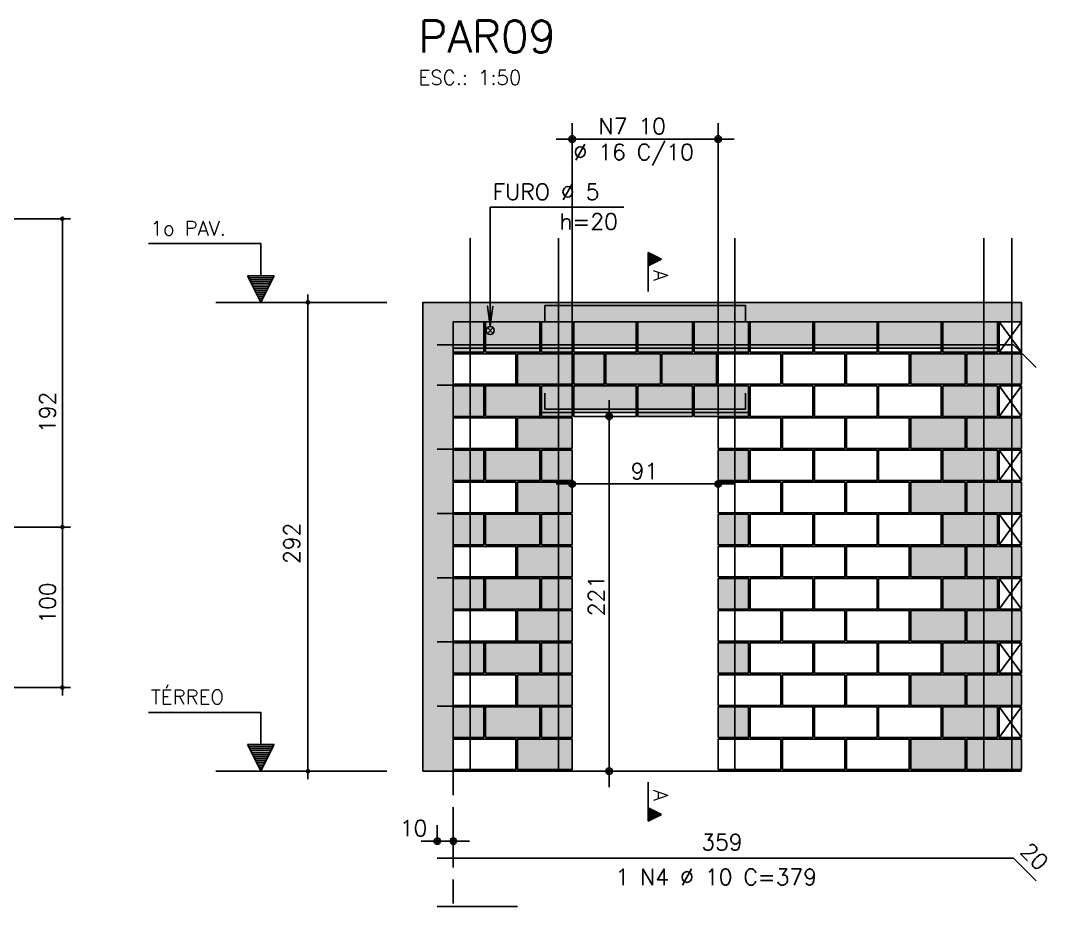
# Model space of a CAD drawing. Extents: x -2 to 121, y -2 to 61.
# Drawn here: x 71.59 to 84.37, y 24.89 to 35.92 of the extents above; entities that cross this region are included whole.
import ezdxf

# ---------------------------------------------------------------- set-up
doc = ezdxf.new("R2010")
doc.units = 0
doc.header["$MEASUREMENT"] = 0
doc.linetypes.add('ESTILO_TQS_0001', pattern=[0.45, 0.3, -0.15])
for name, color, linetype in [('PENA_01', 1, 'CONTINUOUS'), ('PENA_02', 2, 'CONTINUOUS'), ('PENA_03', 3, 'CONTINUOUS'), ('PENA_05', 5, 'CONTINUOUS'), ('PENA_06', 6, 'CONTINUOUS'), ('PENA_09', 254, 'CONTINUOUS'), ('PENA_11', 252, 'CONTINUOUS'), ('PENA_21', 100, 'CONTINUOUS'), ('PENA_23', 50, 'CONTINUOUS')]:
    doc.layers.add(name, color=color, linetype=linetype)
doc.styles.get("Standard").update_dxf_attribs({"font": 'ROMANS.SHX'})

msp = doc.modelspace()

# ---------------------------------------------------------------- linework, layer by layer
at = {"layer": 'PENA_01', "linetype": 'Continuous'}
for p, q in [((78.462569, 31.005022), (78.462569, 34.645878)), ((80.282569, 31.005022), (80.282569, 34.645878)), ((78.262569, 34.445878), (80.482569, 34.445878)), ((74.024213, 32.411012), (76.155077, 32.411012)), ((77.40759, 32.096367), (77.478301, 32.025657)), ((77.40759, 32.025657), (77.478301, 32.096367)), ((76.982569, 31.841012), (77.362569, 31.841012)), ((77.382569, 31.841012), (78.062569, 31.841012)), ((78.082569, 31.841012), (78.462569, 31.841012)), ((78.482569, 31.841012), (79.262569, 31.841012)), ((79.282569, 31.841012), (79.962569, 31.841012)), ((79.982569, 31.841012), (80.662569, 31.841012)), ((80.682569, 31.841012), (81.462569, 31.841012)), ((81.482569, 31.841012), (82.262569, 31.841012)), ((82.282569, 31.841012), (83.062569, 31.841012)), ((83.082569, 31.841012), (83.762569, 31.841012)), ((78.923921, 26.371012), (78.923921, 31.191012)), ((78.082569, 31.041012), (78.462569, 31.041012)), ((78.482569, 31.041012), (79.262569, 31.041012)), ((79.072569, 30.991012), (79.123921, 30.991012)), ((79.282569, 31.041012), (79.962569, 31.041012)), ((79.982569, 31.041012), (80.662569, 31.041012)), ((78.462569, 30.181012), (78.462569, 29.948832)), ((78.262569, 30.148832), (80.482569, 30.148832)), ((80.282569, 29.991012), (80.282569, 29.948832)), ((74.024213, 26.571012), (76.155077, 26.571012)), ((79.046397, 26.571012), (79.123921, 26.571012)), ((76.782569, 25.686914), (76.782569, 25.899798)), ((76.982569, 25.685609), (76.982569, 25.899798)), ((76.582569, 25.699798), (77.182569, 25.699798))]:
    msp.add_line(p, q, dxfattribs=at)
at = {"layer": 'PENA_01', "linetype": 'ESTILO_TQS_0001'}
msp.add_line((76.982569, 26.571012), (76.982569, 24.885063), dxfattribs=at)
at = {"layer": 'PENA_01', "linetype": 'Continuous'}
msp.add_circle((77.442945, 32.061012), 0.05, dxfattribs=at)
at = {"layer": 'PENA_02', "linetype": 'Continuous'}
for p, q in [((84.062569, 32.171012), (83.782569, 32.171012)), ((83.782569, 32.171012), (83.782569, 31.791012)), ((84.062569, 31.791012), (84.062569, 32.171012)), ((83.782569, 31.791012), (84.062569, 31.791012)), ((84.062569, 31.371012), (83.782569, 31.371012)), ((83.782569, 31.371012), (83.782569, 30.991012)), ((84.062569, 30.991012), (84.062569, 31.371012)), ((83.782569, 30.991012), (84.062569, 30.991012)), ((84.062569, 30.571012), (83.782569, 30.571012)), ((83.782569, 30.571012), (83.782569, 30.191012)), ((84.062569, 30.191012), (84.062569, 30.571012)), ((83.782569, 30.191012), (84.062569, 30.191012)), ((84.062569, 29.771012), (83.782569, 29.771012)), ((83.782569, 29.771012), (83.782569, 29.391012)), ((84.062569, 29.391012), (84.062569, 29.771012)), ((83.782569, 29.391012), (84.062569, 29.391012)), ((84.062569, 28.971012), (83.782569, 28.971012)), ((83.782569, 28.971012), (83.782569, 28.591012)), ((84.062569, 28.591012), (84.062569, 28.971012)), ((83.782569, 28.591012), (84.062569, 28.591012)), ((84.062569, 28.171012), (83.782569, 28.171012)), ((83.782569, 28.171012), (83.782569, 27.791012)), ((84.062569, 27.791012), (84.062569, 28.171012)), ((83.782569, 27.791012), (84.062569, 27.791012)), ((84.062569, 27.371012), (83.782569, 27.371012)), ((83.782569, 27.371012), (83.782569, 26.991012)), ((84.062569, 26.991012), (84.062569, 27.371012)), ((83.782569, 26.991012), (84.062569, 26.991012)), ((76.982569, 26.571012), (84.062569, 26.571012))]:
    msp.add_line(p, q, dxfattribs=at)
for points in [[(84.062569, 32.171012), (84.062569, 32.411012), (76.602569, 32.411012), (76.602569, 26.571012), (76.982569, 26.571012), (76.982569, 32.171012), (84.062569, 32.171012)], [(76.982569, 31.791012), (77.362569, 31.791012), (77.362569, 32.171012), (76.982569, 32.171012), (76.982569, 31.791012)], [(77.382569, 31.791012), (78.062569, 31.791012), (78.062569, 32.171012), (77.382569, 32.171012), (77.382569, 31.791012)], [(78.082569, 31.791012), (78.462569, 31.791012), (78.462569, 32.171012), (78.082569, 32.171012), (78.082569, 31.791012)], [(78.482569, 31.791012), (79.262569, 31.791012), (79.262569, 32.171012), (78.482569, 32.171012), (78.482569, 31.791012)], [(79.282569, 31.791012), (79.962569, 31.791012), (79.962569, 32.171012), (79.282569, 32.171012), (79.282569, 31.791012)], [(79.982569, 31.791012), (80.662569, 31.791012), (80.662569, 32.171012), (79.982569, 32.171012), (79.982569, 31.791012)], [(80.682569, 31.791012), (81.462569, 31.791012), (81.462569, 32.171012), (80.682569, 32.171012), (80.682569, 31.791012)], [(81.482569, 31.791012), (82.262569, 31.791012), (82.262569, 32.171012), (81.482569, 32.171012), (81.482569, 31.791012)], [(82.282569, 31.791012), (83.062569, 31.791012), (83.062569, 32.171012), (82.282569, 32.171012), (82.282569, 31.791012)], [(83.082569, 31.791012), (83.762569, 31.791012), (83.762569, 32.171012), (83.082569, 32.171012), (83.082569, 31.791012)], [(76.982569, 31.391012), (77.762569, 31.391012), (77.762569, 31.771012), (76.982569, 31.771012), (76.982569, 31.391012)], [(77.782569, 31.391012), (78.462569, 31.391012), (78.462569, 31.771012), (77.782569, 31.771012), (77.782569, 31.391012)], [(78.482569, 31.391012), (78.862569, 31.391012), (78.862569, 31.771012), (78.482569, 31.771012), (78.482569, 31.391012)], [(78.882569, 31.391012), (79.562569, 31.391012), (79.562569, 31.771012), (78.882569, 31.771012), (78.882569, 31.391012)], [(79.582569, 31.391012), (80.262569, 31.391012), (80.262569, 31.771012), (79.582569, 31.771012), (79.582569, 31.391012)], [(80.282569, 31.391012), (81.062569, 31.391012), (81.062569, 31.771012), (80.282569, 31.771012), (80.282569, 31.391012)], [(81.082569, 31.391012), (81.862569, 31.391012), (81.862569, 31.771012), (81.082569, 31.771012), (81.082569, 31.391012)], [(81.882569, 31.391012), (82.662569, 31.391012), (82.662569, 31.771012), (81.882569, 31.771012), (81.882569, 31.391012)], [(82.682569, 31.391012), (83.362569, 31.391012), (83.362569, 31.771012), (82.682569, 31.771012), (82.682569, 31.391012)], [(83.382569, 31.391012), (84.062569, 31.391012), (84.062569, 31.771012), (83.382569, 31.771012), (83.382569, 31.391012)], [(76.982569, 30.991012), (77.362569, 30.991012), (77.362569, 31.371012), (76.982569, 31.371012), (76.982569, 30.991012)], [(77.382569, 30.991012), (78.062569, 30.991012), (78.062569, 31.371012), (77.382569, 31.371012), (77.382569, 30.991012)], [(78.082569, 30.991012), (78.462569, 30.991012), (78.462569, 31.371012), (78.082569, 31.371012), (78.082569, 30.991012)], [(78.482569, 30.991012), (79.262569, 30.991012), (79.262569, 31.371012), (78.482569, 31.371012), (78.482569, 30.991012)], [(79.282569, 30.991012), (79.962569, 30.991012), (79.962569, 31.371012), (79.282569, 31.371012), (79.282569, 30.991012)], [(79.982569, 30.991012), (80.662569, 30.991012), (80.662569, 31.371012), (79.982569, 31.371012), (79.982569, 30.991012)], [(80.682569, 30.991012), (81.462569, 30.991012), (81.462569, 31.371012), (80.682569, 31.371012), (80.682569, 30.991012)], [(81.482569, 30.991012), (82.262569, 30.991012), (82.262569, 31.371012), (81.482569, 31.371012), (81.482569, 30.991012)], [(82.282569, 30.991012), (83.062569, 30.991012), (83.062569, 31.371012), (82.282569, 31.371012), (82.282569, 30.991012)], [(83.082569, 30.991012), (83.762569, 30.991012), (83.762569, 31.371012), (83.082569, 31.371012), (83.082569, 30.991012)], [(76.982569, 30.591012), (77.762569, 30.591012), (77.762569, 30.971012), (76.982569, 30.971012), (76.982569, 30.591012)], [(77.782569, 30.591012), (78.462569, 30.591012), (78.462569, 30.971012), (77.782569, 30.971012), (77.782569, 30.591012)], [(80.282569, 30.591012), (81.062569, 30.591012), (81.062569, 30.971012), (80.282569, 30.971012), (80.282569, 30.591012)], [(81.082569, 30.591012), (81.862569, 30.591012), (81.862569, 30.971012), (81.082569, 30.971012), (81.082569, 30.591012)], [(81.882569, 30.591012), (82.662569, 30.591012), (82.662569, 30.971012), (81.882569, 30.971012), (81.882569, 30.591012)], [(82.682569, 30.591012), (83.362569, 30.591012), (83.362569, 30.971012), (82.682569, 30.971012), (82.682569, 30.591012)], [(83.382569, 30.591012), (84.062569, 30.591012), (84.062569, 30.971012), (83.382569, 30.971012), (83.382569, 30.591012)], [(76.982569, 30.191012), (77.362569, 30.191012), (77.362569, 30.571012), (76.982569, 30.571012), (76.982569, 30.191012)], [(77.382569, 30.191012), (78.062569, 30.191012), (78.062569, 30.571012), (77.382569, 30.571012), (77.382569, 30.191012)], [(78.082569, 30.191012), (78.462569, 30.191012), (78.462569, 30.571012), (78.082569, 30.571012), (78.082569, 30.191012)], [(80.282569, 30.191012), (80.662569, 30.191012), (80.662569, 30.571012), (80.282569, 30.571012), (80.282569, 30.191012)], [(80.682569, 30.191012), (81.462569, 30.191012), (81.462569, 30.571012), (80.682569, 30.571012), (80.682569, 30.191012)], [(81.482569, 30.191012), (82.262569, 30.191012), (82.262569, 30.571012), (81.482569, 30.571012), (81.482569, 30.191012)], [(82.282569, 30.191012), (83.062569, 30.191012), (83.062569, 30.571012), (82.282569, 30.571012), (82.282569, 30.191012)], [(83.082569, 30.191012), (83.762569, 30.191012), (83.762569, 30.571012), (83.082569, 30.571012), (83.082569, 30.191012)], [(76.982569, 29.791012), (77.762569, 29.791012), (77.762569, 30.171012), (76.982569, 30.171012), (76.982569, 29.791012)], [(77.782569, 29.791012), (78.462569, 29.791012), (78.462569, 30.171012), (77.782569, 30.171012), (77.782569, 29.791012)], [(80.282569, 29.791012), (81.062569, 29.791012), (81.062569, 30.171012), (80.282569, 30.171012), (80.282569, 29.791012)], [(81.082569, 29.791012), (81.862569, 29.791012), (81.862569, 30.171012), (81.082569, 30.171012), (81.082569, 29.791012)], [(81.882569, 29.791012), (82.662569, 29.791012), (82.662569, 30.171012), (81.882569, 30.171012), (81.882569, 29.791012)], [(82.682569, 29.791012), (83.362569, 29.791012), (83.362569, 30.171012), (82.682569, 30.171012), (82.682569, 29.791012)], [(83.382569, 29.791012), (84.062569, 29.791012), (84.062569, 30.171012), (83.382569, 30.171012), (83.382569, 29.791012)], [(76.982569, 29.391012), (77.362569, 29.391012), (77.362569, 29.771012), (76.982569, 29.771012), (76.982569, 29.391012)], [(77.382569, 29.391012), (78.062569, 29.391012), (78.062569, 29.771012), (77.382569, 29.771012), (77.382569, 29.391012)], [(78.082569, 29.391012), (78.462569, 29.391012), (78.462569, 29.771012), (78.082569, 29.771012), (78.082569, 29.391012)], [(80.282569, 29.391012), (80.662569, 29.391012), (80.662569, 29.771012), (80.282569, 29.771012), (80.282569, 29.391012)], [(80.682569, 29.391012), (81.462569, 29.391012), (81.462569, 29.771012), (80.682569, 29.771012), (80.682569, 29.391012)], [(81.482569, 29.391012), (82.262569, 29.391012), (82.262569, 29.771012), (81.482569, 29.771012), (81.482569, 29.391012)], [(82.282569, 29.391012), (83.062569, 29.391012), (83.062569, 29.771012), (82.282569, 29.771012), (82.282569, 29.391012)], [(83.082569, 29.391012), (83.762569, 29.391012), (83.762569, 29.771012), (83.082569, 29.771012), (83.082569, 29.391012)], [(76.982569, 28.991012), (77.762569, 28.991012), (77.762569, 29.371012), (76.982569, 29.371012), (76.982569, 28.991012)], [(77.782569, 28.991012), (78.462569, 28.991012), (78.462569, 29.371012), (77.782569, 29.371012), (77.782569, 28.991012)], [(80.282569, 28.991012), (81.062569, 28.991012), (81.062569, 29.371012), (80.282569, 29.371012), (80.282569, 28.991012)], [(81.082569, 28.991012), (81.862569, 28.991012), (81.862569, 29.371012), (81.082569, 29.371012), (81.082569, 28.991012)], [(81.882569, 28.991012), (82.662569, 28.991012), (82.662569, 29.371012), (81.882569, 29.371012), (81.882569, 28.991012)], [(82.682569, 28.991012), (83.362569, 28.991012), (83.362569, 29.371012), (82.682569, 29.371012), (82.682569, 28.991012)], [(83.382569, 28.991012), (84.062569, 28.991012), (84.062569, 29.371012), (83.382569, 29.371012), (83.382569, 28.991012)], [(76.982569, 28.591012), (77.362569, 28.591012), (77.362569, 28.971012), (76.982569, 28.971012), (76.982569, 28.591012)], [(77.382569, 28.591012), (78.062569, 28.591012), (78.062569, 28.971012), (77.382569, 28.971012), (77.382569, 28.591012)], [(78.082569, 28.591012), (78.462569, 28.591012), (78.462569, 28.971012), (78.082569, 28.971012), (78.082569, 28.591012)], [(80.282569, 28.591012), (80.662569, 28.591012), (80.662569, 28.971012), (80.282569, 28.971012), (80.282569, 28.591012)], [(80.682569, 28.591012), (81.462569, 28.591012), (81.462569, 28.971012), (80.682569, 28.971012), (80.682569, 28.591012)], [(81.482569, 28.591012), (82.262569, 28.591012), (82.262569, 28.971012), (81.482569, 28.971012), (81.482569, 28.591012)], [(82.282569, 28.591012), (83.062569, 28.591012), (83.062569, 28.971012), (82.282569, 28.971012), (82.282569, 28.591012)], [(83.082569, 28.591012), (83.762569, 28.591012), (83.762569, 28.971012), (83.082569, 28.971012), (83.082569, 28.591012)], [(76.982569, 28.191012), (77.762569, 28.191012), (77.762569, 28.571012), (76.982569, 28.571012), (76.982569, 28.191012)], [(77.782569, 28.191012), (78.462569, 28.191012), (78.462569, 28.571012), (77.782569, 28.571012), (77.782569, 28.191012)], [(80.282569, 28.191012), (81.062569, 28.191012), (81.062569, 28.571012), (80.282569, 28.571012), (80.282569, 28.191012)], [(81.082569, 28.191012), (81.862569, 28.191012), (81.862569, 28.571012), (81.082569, 28.571012), (81.082569, 28.191012)], [(81.882569, 28.191012), (82.662569, 28.191012), (82.662569, 28.571012), (81.882569, 28.571012), (81.882569, 28.191012)], [(82.682569, 28.191012), (83.362569, 28.191012), (83.362569, 28.571012), (82.682569, 28.571012), (82.682569, 28.191012)], [(83.382569, 28.191012), (84.062569, 28.191012), (84.062569, 28.571012), (83.382569, 28.571012), (83.382569, 28.191012)], [(76.982569, 27.791012), (77.362569, 27.791012), (77.362569, 28.171012), (76.982569, 28.171012), (76.982569, 27.791012)], [(77.382569, 27.791012), (78.062569, 27.791012), (78.062569, 28.171012), (77.382569, 28.171012), (77.382569, 27.791012)], [(78.082569, 27.791012), (78.462569, 27.791012), (78.462569, 28.171012), (78.082569, 28.171012), (78.082569, 27.791012)], [(80.282569, 27.791012), (80.662569, 27.791012), (80.662569, 28.171012), (80.282569, 28.171012), (80.282569, 27.791012)], [(80.682569, 27.791012), (81.462569, 27.791012), (81.462569, 28.171012), (80.682569, 28.171012), (80.682569, 27.791012)], [(81.482569, 27.791012), (82.262569, 27.791012), (82.262569, 28.171012), (81.482569, 28.171012), (81.482569, 27.791012)], [(82.282569, 27.791012), (83.062569, 27.791012), (83.062569, 28.171012), (82.282569, 28.171012), (82.282569, 27.791012)], [(83.082569, 27.791012), (83.762569, 27.791012), (83.762569, 28.171012), (83.082569, 28.171012), (83.082569, 27.791012)], [(76.982569, 27.391012), (77.762569, 27.391012), (77.762569, 27.771012), (76.982569, 27.771012), (76.982569, 27.391012)], [(77.782569, 27.391012), (78.462569, 27.391012), (78.462569, 27.771012), (77.782569, 27.771012), (77.782569, 27.391012)], [(80.282569, 27.391012), (81.062569, 27.391012), (81.062569, 27.771012), (80.282569, 27.771012), (80.282569, 27.391012)], [(81.082569, 27.391012), (81.862569, 27.391012), (81.862569, 27.771012), (81.082569, 27.771012), (81.082569, 27.391012)], [(81.882569, 27.391012), (82.662569, 27.391012), (82.662569, 27.771012), (81.882569, 27.771012), (81.882569, 27.391012)], [(82.682569, 27.391012), (83.362569, 27.391012), (83.362569, 27.771012), (82.682569, 27.771012), (82.682569, 27.391012)], [(83.382569, 27.391012), (84.062569, 27.391012), (84.062569, 27.771012), (83.382569, 27.771012), (83.382569, 27.391012)], [(76.982569, 26.991012), (77.362569, 26.991012), (77.362569, 27.371012), (76.982569, 27.371012), (76.982569, 26.991012)], [(77.382569, 26.991012), (78.062569, 26.991012), (78.062569, 27.371012), (77.382569, 27.371012), (77.382569, 26.991012)], [(78.082569, 26.991012), (78.462569, 26.991012), (78.462569, 27.371012), (78.082569, 27.371012), (78.082569, 26.991012)], [(80.282569, 26.991012), (80.662569, 26.991012), (80.662569, 27.371012), (80.282569, 27.371012), (80.282569, 26.991012)], [(80.682569, 26.991012), (81.462569, 26.991012), (81.462569, 27.371012), (80.682569, 27.371012), (80.682569, 26.991012)], [(81.482569, 26.991012), (82.262569, 26.991012), (82.262569, 27.371012), (81.482569, 27.371012), (81.482569, 26.991012)], [(82.282569, 26.991012), (83.062569, 26.991012), (83.062569, 27.371012), (82.282569, 27.371012), (82.282569, 26.991012)], [(83.082569, 26.991012), (83.762569, 26.991012), (83.762569, 27.371012), (83.082569, 27.371012), (83.082569, 26.991012)], [(76.982569, 26.591012), (77.762569, 26.591012), (77.762569, 26.971012), (76.982569, 26.971012), (76.982569, 26.591012)], [(77.782569, 26.591012), (78.462569, 26.591012), (78.462569, 26.971012), (77.782569, 26.971012), (77.782569, 26.591012)], [(80.282569, 26.591012), (81.062569, 26.591012), (81.062569, 26.971012), (80.282569, 26.971012), (80.282569, 26.591012)], [(81.082569, 26.591012), (81.862569, 26.591012), (81.862569, 26.971012), (81.082569, 26.971012), (81.082569, 26.591012)], [(81.882569, 26.591012), (82.662569, 26.591012), (82.662569, 26.971012), (81.882569, 26.971012), (81.882569, 26.591012)], [(82.682569, 26.591012), (83.362569, 26.591012), (83.362569, 26.971012), (82.682569, 26.971012), (82.682569, 26.591012)], [(83.382569, 26.591012), (84.062569, 26.591012), (84.062569, 26.971012), (83.382569, 26.971012), (83.382569, 26.591012)]]:
    msp.add_lwpolyline(points, dxfattribs=at)
for centre, radius in [((78.462569, 34.445878), 0.041625), ((78.462569, 34.445878), 0.02075), ((80.282569, 34.445878), 0.041625), ((80.282569, 34.445878), 0.02075), ((72.110357, 33.452812), 0.02), ((72.110357, 33.452812), 0.01), ((75.170359, 32.411012), 0.02), ((75.170359, 32.411012), 0.01), ((78.923921, 30.991012), 0.04), ((78.923921, 30.991012), 0.02), ((78.462569, 30.148832), 0.04), ((80.282569, 30.148832), 0.04), ((78.462569, 30.148832), 0.02), ((80.282569, 30.148832), 0.02), ((72.110357, 29.612812), 0.02), ((72.110357, 29.612812), 0.01), ((72.110357, 27.612812), 0.02), ((72.110357, 27.612812), 0.01), ((78.923921, 26.571012), 0.04), ((75.170359, 26.571012), 0.02), ((75.170359, 26.571012), 0.01), ((78.923921, 26.571012), 0.02), ((76.782569, 25.699798), 0.04), ((76.782569, 25.699798), 0.02), ((76.982569, 25.699798), 0.04), ((76.982569, 25.699798), 0.02)]:
    msp.add_circle(centre, radius, dxfattribs=at)
at = {"layer": 'PENA_03', "linetype": 'Continuous'}
for p, q in [((69.72104, 33.452812), (72.210357, 33.452812)), ((72.110357, 27.512279), (72.110357, 33.452812)), ((74.583212, 33.142877), (73.183212, 33.142877)), ((74.583212, 32.742877), (74.583212, 33.142877)), ((74.584612, 32.742877), (74.584612, 33.144277)), ((79.40997, 32.546119), (79.40997, 33.032501)), ((79.40997, 33.032501), (79.575903, 32.949535)), ((79.410665, 33.031373), (79.574342, 32.949535)), ((79.410666, 33.031373), (79.410666, 32.867696)), ((79.422734, 33.026119), (79.422734, 32.87295)), ((79.435498, 33.019737), (79.435498, 32.879332)), ((79.448262, 33.013355), (79.448262, 32.885714)), ((79.461026, 33.006973), (79.461026, 32.892096)), ((79.47379, 33.000591), (79.47379, 32.898478)), ((79.486554, 32.994209), (79.486554, 32.90486)), ((79.499318, 32.987827), (79.499318, 32.911242)), ((79.575903, 32.949535), (79.410665, 32.866916)), ((79.574342, 32.949535), (79.410666, 32.867696)), ((79.410666, 32.866916), (79.410666, 32.546119)), ((79.512082, 32.981445), (79.512082, 32.917624)), ((79.524846, 32.975063), (79.524846, 32.924006)), ((79.53761, 32.968681), (79.53761, 32.930388)), ((79.550375, 32.962299), (79.550375, 32.93677)), ((79.563139, 32.955917), (79.563139, 32.943153)), ((74.583912, 32.411012), (74.417979, 32.742877)), ((74.417979, 32.742877), (74.583212, 32.742877)), ((74.583912, 32.414134), (74.420235, 32.741486)), ((74.747588, 32.741486), (74.420235, 32.741486)), ((74.749845, 32.742877), (74.583912, 32.411012)), ((74.747588, 32.741487), (74.583912, 32.414133)), ((74.584612, 32.742877), (74.749845, 32.742877)), ((74.737081, 32.717349), (74.430742, 32.717349)), ((74.724317, 32.691821), (74.443507, 32.691821)), ((74.711553, 32.666293), (74.456271, 32.666293)), ((74.698788, 32.640765), (74.469035, 32.640765)), ((74.686024, 32.615237), (74.481799, 32.615237)), ((74.67326, 32.589709), (74.494563, 32.589709)), ((74.660496, 32.564181), (74.507327, 32.564181)), ((74.647732, 32.538653), (74.520091, 32.538653)), ((74.634968, 32.513125), (74.532855, 32.513125)), ((74.622204, 32.487597), (74.545619, 32.487597)), ((75.170359, 26.470479), (75.170359, 32.511012)), ((74.60944, 32.462068), (74.558383, 32.462068)), ((74.596676, 32.43654), (74.571148, 32.43654)), ((83.782569, 31.791012), (84.062569, 32.171012)), ((84.062569, 31.791012), (83.782569, 32.171012)), ((83.782569, 30.991012), (84.062569, 31.371012)), ((84.062569, 30.991012), (83.782569, 31.371012)), ((78.872569, 30.991012), (78.872569, 30.991012)), ((78.462569, 30.805022), (78.462569, 30.805022)), ((80.282569, 30.805022), (80.282569, 30.805022)), ((83.782569, 30.191012), (84.062569, 30.571012)), ((84.062569, 30.191012), (83.782569, 30.571012)), ((78.462569, 30.381012), (78.462569, 30.381012)), ((80.282569, 30.191012), (80.282569, 30.191012)), ((83.782569, 29.391012), (84.062569, 29.771012)), ((84.062569, 29.391012), (83.782569, 29.771012)), ((69.679109, 29.612812), (72.210357, 29.612812)), ((83.782569, 28.591012), (84.062569, 28.971012)), ((84.062569, 28.591012), (83.782569, 28.971012)), ((83.782569, 27.791012), (84.062569, 28.171012)), ((84.062569, 27.791012), (83.782569, 28.171012)), ((69.72104, 27.612812), (72.210357, 27.612812)), ((83.782569, 26.991012), (84.062569, 27.371012)), ((84.062569, 26.991012), (83.782569, 27.371012)), ((74.583212, 27.302877), (73.183212, 27.302877)), ((74.583212, 26.902877), (74.583212, 27.302877)), ((74.584612, 26.902877), (74.584612, 27.304277)), ((74.583912, 26.571012), (74.417979, 26.902877)), ((74.417979, 26.902877), (74.583212, 26.902877)), ((74.583912, 26.574134), (74.420235, 26.901486)), ((74.747588, 26.901486), (74.420235, 26.901486)), ((74.737081, 26.877349), (74.430742, 26.877349)), ((74.724317, 26.851821), (74.443507, 26.851821)), ((74.749845, 26.902877), (74.583912, 26.571012)), ((74.747588, 26.901487), (74.583912, 26.574133)), ((74.584612, 26.902877), (74.749845, 26.902877)), ((74.711553, 26.826293), (74.456271, 26.826293)), ((74.698788, 26.800765), (74.469035, 26.800765)), ((74.686024, 26.775237), (74.481799, 26.775237)), ((74.67326, 26.749709), (74.494563, 26.749709)), ((74.660496, 26.724181), (74.507327, 26.724181)), ((74.647732, 26.698653), (74.520091, 26.698653)), ((74.634968, 26.673125), (74.532855, 26.673125)), ((74.622204, 26.647597), (74.545619, 26.647597)), ((74.60944, 26.622068), (74.558383, 26.622068)), ((74.596676, 26.59654), (74.571148, 26.59654)), ((78.846397, 26.571012), (78.846397, 26.571012)), ((79.40997, 26.433947), (79.40997, 25.947565)), ((79.410666, 26.11315), (79.410666, 26.433947)), ((79.575903, 26.030531), (79.410665, 26.11315)), ((79.410666, 25.948693), (79.410666, 26.11237)), ((79.574342, 26.030531), (79.410666, 26.11237)), ((79.422734, 25.953947), (79.422734, 26.107116)), ((79.435498, 25.960329), (79.435498, 26.100734)), ((79.448262, 25.966711), (79.448262, 26.094352)), ((79.461026, 25.973093), (79.461026, 26.08797)), ((79.47379, 25.979475), (79.47379, 26.081588)), ((79.40997, 25.947565), (79.575903, 26.030531)), ((79.410665, 25.948693), (79.574342, 26.030531)), ((79.486554, 25.985857), (79.486554, 26.075206)), ((79.499318, 25.992239), (79.499318, 26.068824)), ((79.512082, 25.998621), (79.512082, 26.062442)), ((79.524846, 26.005003), (79.524846, 26.05606)), ((79.53761, 26.011385), (79.53761, 26.049678)), ((79.550375, 26.017767), (79.550375, 26.043296)), ((79.563139, 26.024149), (79.563139, 26.036913)), ((76.782569, 25.486914), (76.782569, 25.486914)), ((76.982569, 25.485609), (76.982569, 25.485609))]:
    msp.add_line(p, q, dxfattribs=at)
msp.add_lwpolyline([(79.106992, 33.599312), (77.442962, 33.599312), (77.442962, 32.116294), (77.41033, 32.364155), (77.442962, 32.116294), (77.475593, 32.364155)], dxfattribs=at)
at = {"layer": 'PENA_05', "linetype": 'Continuous'}
for p, q in [((78.122569, 32.171012), (78.122569, 32.371012)), ((78.122569, 32.371012), (80.622569, 32.371012)), ((80.622569, 32.371012), (80.622569, 32.171012)), ((83.962569, 31.881012), (76.782569, 31.881012)), ((84.245412, 31.598169), (83.962569, 31.881012)), ((76.782569, 31.381012), (77.782569, 31.381012)), ((78.122569, 31.281012), (78.122569, 31.081012)), ((80.622569, 31.081012), (80.622569, 31.281012)), ((78.122569, 31.081012), (80.622569, 31.081012)), ((76.782569, 30.581012), (77.782569, 30.581012)), ((76.782569, 29.781012), (77.782569, 29.781012)), ((76.782569, 28.981012), (77.782569, 28.981012)), ((76.782569, 28.181012), (77.782569, 28.181012)), ((76.782569, 27.381012), (77.782569, 27.381012)), ((83.962569, 25.486914), (76.782569, 25.486914)), ((84.245412, 25.204071), (83.962569, 25.486914)), ((76.782569, 24.885063), (77.782569, 24.885063))]:
    msp.add_line(p, q, dxfattribs=at)
for points in [[(77.192569, 33.211012), (77.192569, 26.571012)], [(78.292569, 33.211012), (78.292569, 26.571012)], [(80.492569, 33.211012), (80.492569, 26.571012)], [(83.592569, 33.211012), (83.592569, 26.571012)], [(83.942569, 33.211012), (83.942569, 26.571012)]]:
    msp.add_lwpolyline(points, dxfattribs=at)
at = {"layer": 'PENA_09', "linetype": 'Continuous'}
for points in [[(76.982569, 31.841012), (77.362569, 31.841012), (77.362569, 32.171012), (76.982569, 32.171012), (76.982569, 31.841012)], [(77.382569, 31.841012), (78.062569, 31.841012), (78.062569, 32.171012), (77.382569, 32.171012), (77.382569, 31.841012)], [(78.082569, 31.841012), (78.462569, 31.841012), (78.462569, 32.171012), (78.082569, 32.171012), (78.082569, 31.841012)], [(78.482569, 31.841012), (79.262569, 31.841012), (79.262569, 32.171012), (78.482569, 32.171012), (78.482569, 31.841012)], [(79.282569, 31.841012), (79.962569, 31.841012), (79.962569, 32.171012), (79.282569, 32.171012), (79.282569, 31.841012)], [(79.982569, 31.841012), (80.662569, 31.841012), (80.662569, 32.171012), (79.982569, 32.171012), (79.982569, 31.841012)], [(80.682569, 31.841012), (81.462569, 31.841012), (81.462569, 32.171012), (80.682569, 32.171012), (80.682569, 31.841012)], [(81.482569, 31.841012), (82.262569, 31.841012), (82.262569, 32.171012), (81.482569, 32.171012), (81.482569, 31.841012)], [(82.282569, 31.841012), (83.062569, 31.841012), (83.062569, 32.171012), (82.282569, 32.171012), (82.282569, 31.841012)], [(83.082569, 31.841012), (83.762569, 31.841012), (83.762569, 32.171012), (83.082569, 32.171012), (83.082569, 31.841012)], [(78.082569, 31.041012), (78.462569, 31.041012), (78.462569, 31.371012), (78.082569, 31.371012), (78.082569, 31.041012)], [(78.482569, 31.041012), (79.262569, 31.041012), (79.262569, 31.371012), (78.482569, 31.371012), (78.482569, 31.041012)], [(79.282569, 31.041012), (79.962569, 31.041012), (79.962569, 31.371012), (79.282569, 31.371012), (79.282569, 31.041012)], [(79.982569, 31.041012), (80.662569, 31.041012), (80.662569, 31.371012), (79.982569, 31.371012), (79.982569, 31.041012)]]:
    msp.add_lwpolyline(points, dxfattribs=at)
for points in [[(76.982569, 31.841012), (77.362569, 31.841012), (77.362569, 32.171012)], [(76.982569, 31.841012), (77.362569, 32.171012), (76.982569, 32.171012)], [(76.982569, 31.841012), (76.982569, 32.171012), (76.982569, 31.841012)], [(77.382569, 31.841012), (78.062569, 31.841012), (78.062569, 32.171012)], [(77.382569, 31.841012), (78.062569, 32.171012), (77.382569, 32.171012)], [(77.382569, 31.841012), (77.382569, 32.171012), (77.382569, 31.841012)], [(78.082569, 31.841012), (78.462569, 31.841012), (78.462569, 32.171012)], [(78.082569, 31.841012), (78.462569, 32.171012), (78.082569, 32.171012)], [(78.082569, 31.841012), (78.082569, 32.171012), (78.082569, 31.841012)], [(78.482569, 31.841012), (79.262569, 31.841012), (79.262569, 32.171012)], [(78.482569, 31.841012), (79.262569, 32.171012), (78.482569, 32.171012)], [(78.482569, 31.841012), (78.482569, 32.171012), (78.482569, 31.841012)], [(79.282569, 31.841012), (79.962569, 31.841012), (79.962569, 32.171012)], [(79.282569, 31.841012), (79.962569, 32.171012), (79.282569, 32.171012)], [(79.282569, 31.841012), (79.282569, 32.171012), (79.282569, 31.841012)], [(79.982569, 31.841012), (80.662569, 31.841012), (80.662569, 32.171012)], [(79.982569, 31.841012), (80.662569, 32.171012), (79.982569, 32.171012)], [(79.982569, 31.841012), (79.982569, 32.171012), (79.982569, 31.841012)], [(80.682569, 31.841012), (81.462569, 31.841012), (81.462569, 32.171012)], [(80.682569, 31.841012), (81.462569, 32.171012), (80.682569, 32.171012)], [(80.682569, 31.841012), (80.682569, 32.171012), (80.682569, 31.841012)], [(81.482569, 31.841012), (82.262569, 31.841012), (82.262569, 32.171012)], [(81.482569, 31.841012), (82.262569, 32.171012), (81.482569, 32.171012)], [(81.482569, 31.841012), (81.482569, 32.171012), (81.482569, 31.841012)], [(82.282569, 31.841012), (83.062569, 31.841012), (83.062569, 32.171012)], [(82.282569, 31.841012), (83.062569, 32.171012), (82.282569, 32.171012)], [(82.282569, 31.841012), (82.282569, 32.171012), (82.282569, 31.841012)], [(83.082569, 31.841012), (83.762569, 31.841012), (83.762569, 32.171012)], [(83.082569, 31.841012), (83.762569, 32.171012), (83.082569, 32.171012)], [(83.082569, 31.841012), (83.082569, 32.171012), (83.082569, 31.841012)], [(78.082569, 31.041012), (78.462569, 31.041012), (78.462569, 31.371012)], [(78.082569, 31.041012), (78.462569, 31.371012), (78.082569, 31.371012)], [(78.082569, 31.041012), (78.082569, 31.371012), (78.082569, 31.041012)], [(78.482569, 31.041012), (79.262569, 31.041012), (79.262569, 31.371012)], [(78.482569, 31.041012), (79.262569, 31.371012), (78.482569, 31.371012)], [(78.482569, 31.041012), (78.482569, 31.371012), (78.482569, 31.041012)], [(79.282569, 31.041012), (79.962569, 31.041012), (79.962569, 31.371012)], [(79.282569, 31.041012), (79.962569, 31.371012), (79.282569, 31.371012)], [(79.282569, 31.041012), (79.282569, 31.371012), (79.282569, 31.041012)], [(79.982569, 31.041012), (80.662569, 31.041012), (80.662569, 31.371012)], [(79.982569, 31.041012), (80.662569, 31.371012), (79.982569, 31.371012)], [(79.982569, 31.041012), (79.982569, 31.371012), (79.982569, 31.041012)]]:
    msp.add_solid(points, dxfattribs=at)
at = {"layer": 'PENA_11', "linetype": 'Continuous'}
for points in [[(76.602569, 26.571012), (76.982569, 26.571012), (76.602569, 32.411012)], [(76.982569, 26.571012), (76.982569, 32.171012), (76.602569, 32.411012)], [(76.602569, 32.411012), (76.982569, 32.171012), (84.062569, 32.411012)], [(76.982569, 32.171012), (84.062569, 32.171012), (84.062569, 32.411012)]]:
    msp.add_solid(points, dxfattribs=at)
at = {"layer": 'PENA_21', "linetype": 'Continuous'}
for points in [[(77.382569, 31.791012), (78.062569, 31.791012), (78.062569, 31.841012), (77.382569, 31.841012), (77.382569, 31.791012)], [(79.282569, 31.791012), (79.962569, 31.791012), (79.962569, 31.841012), (79.282569, 31.841012), (79.282569, 31.791012)], [(79.982569, 31.791012), (80.662569, 31.791012), (80.662569, 31.841012), (79.982569, 31.841012), (79.982569, 31.791012)], [(83.082569, 31.791012), (83.762569, 31.791012), (83.762569, 31.841012), (83.082569, 31.841012), (83.082569, 31.791012)], [(77.782569, 31.391012), (78.462569, 31.391012), (78.462569, 31.771012), (77.782569, 31.771012), (77.782569, 31.391012)], [(78.882569, 31.391012), (79.562569, 31.391012), (79.562569, 31.771012), (78.882569, 31.771012), (78.882569, 31.391012)], [(79.582569, 31.391012), (80.262569, 31.391012), (80.262569, 31.771012), (79.582569, 31.771012), (79.582569, 31.391012)], [(82.682569, 31.391012), (83.362569, 31.391012), (83.362569, 31.771012), (82.682569, 31.771012), (82.682569, 31.391012)], [(83.382569, 31.391012), (84.062569, 31.391012), (84.062569, 31.771012), (83.382569, 31.771012), (83.382569, 31.391012)], [(77.382569, 30.991012), (78.062569, 30.991012), (78.062569, 31.371012), (77.382569, 31.371012), (77.382569, 30.991012)], [(83.082569, 30.991012), (83.762569, 30.991012), (83.762569, 31.371012), (83.082569, 31.371012), (83.082569, 30.991012)], [(77.782569, 30.591012), (78.462569, 30.591012), (78.462569, 30.971012), (77.782569, 30.971012), (77.782569, 30.591012)], [(79.282569, 30.991012), (79.962569, 30.991012), (79.962569, 31.041012), (79.282569, 31.041012), (79.282569, 30.991012)], [(79.982569, 30.991012), (80.662569, 30.991012), (80.662569, 31.041012), (79.982569, 31.041012), (79.982569, 30.991012)], [(82.682569, 30.591012), (83.362569, 30.591012), (83.362569, 30.971012), (82.682569, 30.971012), (82.682569, 30.591012)], [(83.382569, 30.591012), (84.062569, 30.591012), (84.062569, 30.971012), (83.382569, 30.971012), (83.382569, 30.591012)], [(77.382569, 30.191012), (78.062569, 30.191012), (78.062569, 30.571012), (77.382569, 30.571012), (77.382569, 30.191012)], [(83.082569, 30.191012), (83.762569, 30.191012), (83.762569, 30.571012), (83.082569, 30.571012), (83.082569, 30.191012)], [(77.782569, 29.791012), (78.462569, 29.791012), (78.462569, 30.171012), (77.782569, 30.171012), (77.782569, 29.791012)], [(82.682569, 29.791012), (83.362569, 29.791012), (83.362569, 30.171012), (82.682569, 30.171012), (82.682569, 29.791012)], [(83.382569, 29.791012), (84.062569, 29.791012), (84.062569, 30.171012), (83.382569, 30.171012), (83.382569, 29.791012)], [(77.382569, 29.391012), (78.062569, 29.391012), (78.062569, 29.771012), (77.382569, 29.771012), (77.382569, 29.391012)], [(83.082569, 29.391012), (83.762569, 29.391012), (83.762569, 29.771012), (83.082569, 29.771012), (83.082569, 29.391012)], [(77.782569, 28.991012), (78.462569, 28.991012), (78.462569, 29.371012), (77.782569, 29.371012), (77.782569, 28.991012)], [(82.682569, 28.991012), (83.362569, 28.991012), (83.362569, 29.371012), (82.682569, 29.371012), (82.682569, 28.991012)], [(83.382569, 28.991012), (84.062569, 28.991012), (84.062569, 29.371012), (83.382569, 29.371012), (83.382569, 28.991012)], [(77.382569, 28.591012), (78.062569, 28.591012), (78.062569, 28.971012), (77.382569, 28.971012), (77.382569, 28.591012)], [(83.082569, 28.591012), (83.762569, 28.591012), (83.762569, 28.971012), (83.082569, 28.971012), (83.082569, 28.591012)], [(77.782569, 28.191012), (78.462569, 28.191012), (78.462569, 28.571012), (77.782569, 28.571012), (77.782569, 28.191012)], [(82.682569, 28.191012), (83.362569, 28.191012), (83.362569, 28.571012), (82.682569, 28.571012), (82.682569, 28.191012)], [(83.382569, 28.191012), (84.062569, 28.191012), (84.062569, 28.571012), (83.382569, 28.571012), (83.382569, 28.191012)], [(77.382569, 27.791012), (78.062569, 27.791012), (78.062569, 28.171012), (77.382569, 28.171012), (77.382569, 27.791012)], [(83.082569, 27.791012), (83.762569, 27.791012), (83.762569, 28.171012), (83.082569, 28.171012), (83.082569, 27.791012)], [(77.782569, 27.391012), (78.462569, 27.391012), (78.462569, 27.771012), (77.782569, 27.771012), (77.782569, 27.391012)], [(82.682569, 27.391012), (83.362569, 27.391012), (83.362569, 27.771012), (82.682569, 27.771012), (82.682569, 27.391012)], [(83.382569, 27.391012), (84.062569, 27.391012), (84.062569, 27.771012), (83.382569, 27.771012), (83.382569, 27.391012)], [(77.382569, 26.991012), (78.062569, 26.991012), (78.062569, 27.371012), (77.382569, 27.371012), (77.382569, 26.991012)], [(83.082569, 26.991012), (83.762569, 26.991012), (83.762569, 27.371012), (83.082569, 27.371012), (83.082569, 26.991012)], [(77.782569, 26.591012), (78.462569, 26.591012), (78.462569, 26.971012), (77.782569, 26.971012), (77.782569, 26.591012)], [(82.682569, 26.591012), (83.362569, 26.591012), (83.362569, 26.971012), (82.682569, 26.971012), (82.682569, 26.591012)], [(83.382569, 26.591012), (84.062569, 26.591012), (84.062569, 26.971012), (83.382569, 26.971012), (83.382569, 26.591012)]]:
    msp.add_lwpolyline(points, dxfattribs=at)
for points in [[(77.382569, 31.791012), (78.062569, 31.791012), (78.062569, 31.841012)], [(77.382569, 31.791012), (78.062569, 31.841012), (77.382569, 31.841012)], [(77.382569, 31.791012), (77.382569, 31.841012), (77.382569, 31.791012)], [(79.282569, 31.791012), (79.962569, 31.791012), (79.962569, 31.841012)], [(79.282569, 31.791012), (79.962569, 31.841012), (79.282569, 31.841012)], [(79.282569, 31.791012), (79.282569, 31.841012), (79.282569, 31.791012)], [(79.982569, 31.791012), (80.662569, 31.791012), (80.662569, 31.841012)], [(79.982569, 31.791012), (80.662569, 31.841012), (79.982569, 31.841012)], [(79.982569, 31.791012), (79.982569, 31.841012), (79.982569, 31.791012)], [(83.082569, 31.791012), (83.762569, 31.791012), (83.762569, 31.841012)], [(83.082569, 31.791012), (83.762569, 31.841012), (83.082569, 31.841012)], [(83.082569, 31.791012), (83.082569, 31.841012), (83.082569, 31.791012)], [(77.782569, 31.391012), (78.462569, 31.391012), (78.462569, 31.771012)], [(77.782569, 31.391012), (78.462569, 31.771012), (77.782569, 31.771012)], [(77.782569, 31.391012), (77.782569, 31.771012), (77.782569, 31.391012)], [(78.882569, 31.391012), (79.562569, 31.391012), (79.562569, 31.771012)], [(78.882569, 31.391012), (79.562569, 31.771012), (78.882569, 31.771012)], [(78.882569, 31.391012), (78.882569, 31.771012), (78.882569, 31.391012)], [(79.582569, 31.391012), (80.262569, 31.391012), (80.262569, 31.771012)], [(79.582569, 31.391012), (80.262569, 31.771012), (79.582569, 31.771012)], [(79.582569, 31.391012), (79.582569, 31.771012), (79.582569, 31.391012)], [(82.682569, 31.391012), (83.362569, 31.391012), (83.362569, 31.771012)], [(82.682569, 31.391012), (83.362569, 31.771012), (82.682569, 31.771012)], [(82.682569, 31.391012), (82.682569, 31.771012), (82.682569, 31.391012)], [(83.382569, 31.391012), (84.062569, 31.391012), (84.062569, 31.771012)], [(83.382569, 31.391012), (84.062569, 31.771012), (83.382569, 31.771012)], [(83.382569, 31.391012), (83.382569, 31.771012), (83.382569, 31.391012)], [(77.382569, 30.991012), (78.062569, 30.991012), (78.062569, 31.371012)], [(77.382569, 30.991012), (78.062569, 31.371012), (77.382569, 31.371012)], [(77.382569, 30.991012), (77.382569, 31.371012), (77.382569, 30.991012)], [(83.082569, 30.991012), (83.762569, 30.991012), (83.762569, 31.371012)], [(83.082569, 30.991012), (83.762569, 31.371012), (83.082569, 31.371012)], [(83.082569, 30.991012), (83.082569, 31.371012), (83.082569, 30.991012)], [(77.782569, 30.591012), (78.462569, 30.591012), (78.462569, 30.971012)], [(77.782569, 30.591012), (78.462569, 30.971012), (77.782569, 30.971012)], [(77.782569, 30.591012), (77.782569, 30.971012), (77.782569, 30.591012)], [(79.282569, 30.991012), (79.962569, 30.991012), (79.962569, 31.041012)], [(79.282569, 30.991012), (79.962569, 31.041012), (79.282569, 31.041012)], [(79.282569, 30.991012), (79.282569, 31.041012), (79.282569, 30.991012)], [(79.982569, 30.991012), (80.662569, 30.991012), (80.662569, 31.041012)], [(79.982569, 30.991012), (80.662569, 31.041012), (79.982569, 31.041012)], [(79.982569, 30.991012), (79.982569, 31.041012), (79.982569, 30.991012)], [(82.682569, 30.591012), (83.362569, 30.591012), (83.362569, 30.971012)], [(82.682569, 30.591012), (83.362569, 30.971012), (82.682569, 30.971012)], [(82.682569, 30.591012), (82.682569, 30.971012), (82.682569, 30.591012)], [(83.382569, 30.591012), (84.062569, 30.591012), (84.062569, 30.971012)], [(83.382569, 30.591012), (84.062569, 30.971012), (83.382569, 30.971012)], [(83.382569, 30.591012), (83.382569, 30.971012), (83.382569, 30.591012)], [(77.382569, 30.191012), (78.062569, 30.191012), (78.062569, 30.571012)], [(77.382569, 30.191012), (78.062569, 30.571012), (77.382569, 30.571012)], [(77.382569, 30.191012), (77.382569, 30.571012), (77.382569, 30.191012)], [(83.082569, 30.191012), (83.762569, 30.191012), (83.762569, 30.571012)], [(83.082569, 30.191012), (83.762569, 30.571012), (83.082569, 30.571012)], [(83.082569, 30.191012), (83.082569, 30.571012), (83.082569, 30.191012)], [(77.782569, 29.791012), (78.462569, 29.791012), (78.462569, 30.171012)], [(77.782569, 29.791012), (78.462569, 30.171012), (77.782569, 30.171012)], [(77.782569, 29.791012), (77.782569, 30.171012), (77.782569, 29.791012)], [(82.682569, 29.791012), (83.362569, 29.791012), (83.362569, 30.171012)], [(82.682569, 29.791012), (83.362569, 30.171012), (82.682569, 30.171012)], [(82.682569, 29.791012), (82.682569, 30.171012), (82.682569, 29.791012)], [(83.382569, 29.791012), (84.062569, 29.791012), (84.062569, 30.171012)], [(83.382569, 29.791012), (84.062569, 30.171012), (83.382569, 30.171012)], [(83.382569, 29.791012), (83.382569, 30.171012), (83.382569, 29.791012)], [(77.382569, 29.391012), (78.062569, 29.391012), (78.062569, 29.771012)], [(77.382569, 29.391012), (78.062569, 29.771012), (77.382569, 29.771012)], [(77.382569, 29.391012), (77.382569, 29.771012), (77.382569, 29.391012)], [(83.082569, 29.391012), (83.762569, 29.391012), (83.762569, 29.771012)], [(83.082569, 29.391012), (83.762569, 29.771012), (83.082569, 29.771012)], [(83.082569, 29.391012), (83.082569, 29.771012), (83.082569, 29.391012)], [(77.782569, 28.991012), (78.462569, 28.991012), (78.462569, 29.371012)], [(77.782569, 28.991012), (78.462569, 29.371012), (77.782569, 29.371012)], [(77.782569, 28.991012), (77.782569, 29.371012), (77.782569, 28.991012)], [(82.682569, 28.991012), (83.362569, 28.991012), (83.362569, 29.371012)], [(82.682569, 28.991012), (83.362569, 29.371012), (82.682569, 29.371012)], [(82.682569, 28.991012), (82.682569, 29.371012), (82.682569, 28.991012)], [(83.382569, 28.991012), (84.062569, 28.991012), (84.062569, 29.371012)], [(83.382569, 28.991012), (84.062569, 29.371012), (83.382569, 29.371012)], [(83.382569, 28.991012), (83.382569, 29.371012), (83.382569, 28.991012)], [(77.382569, 28.591012), (78.062569, 28.591012), (78.062569, 28.971012)], [(77.382569, 28.591012), (78.062569, 28.971012), (77.382569, 28.971012)], [(77.382569, 28.591012), (77.382569, 28.971012), (77.382569, 28.591012)], [(83.082569, 28.591012), (83.762569, 28.591012), (83.762569, 28.971012)], [(83.082569, 28.591012), (83.762569, 28.971012), (83.082569, 28.971012)], [(83.082569, 28.591012), (83.082569, 28.971012), (83.082569, 28.591012)], [(77.782569, 28.191012), (78.462569, 28.191012), (78.462569, 28.571012)], [(77.782569, 28.191012), (78.462569, 28.571012), (77.782569, 28.571012)], [(77.782569, 28.191012), (77.782569, 28.571012), (77.782569, 28.191012)], [(82.682569, 28.191012), (83.362569, 28.191012), (83.362569, 28.571012)], [(82.682569, 28.191012), (83.362569, 28.571012), (82.682569, 28.571012)], [(82.682569, 28.191012), (82.682569, 28.571012), (82.682569, 28.191012)], [(83.382569, 28.191012), (84.062569, 28.191012), (84.062569, 28.571012)], [(83.382569, 28.191012), (84.062569, 28.571012), (83.382569, 28.571012)], [(83.382569, 28.191012), (83.382569, 28.571012), (83.382569, 28.191012)], [(77.382569, 27.791012), (78.062569, 27.791012), (78.062569, 28.171012)], [(77.382569, 27.791012), (78.062569, 28.171012), (77.382569, 28.171012)], [(77.382569, 27.791012), (77.382569, 28.171012), (77.382569, 27.791012)], [(83.082569, 27.791012), (83.762569, 27.791012), (83.762569, 28.171012)], [(83.082569, 27.791012), (83.762569, 28.171012), (83.082569, 28.171012)], [(83.082569, 27.791012), (83.082569, 28.171012), (83.082569, 27.791012)], [(77.782569, 27.391012), (78.462569, 27.391012), (78.462569, 27.771012)], [(77.782569, 27.391012), (78.462569, 27.771012), (77.782569, 27.771012)], [(77.782569, 27.391012), (77.782569, 27.771012), (77.782569, 27.391012)], [(82.682569, 27.391012), (83.362569, 27.391012), (83.362569, 27.771012)], [(82.682569, 27.391012), (83.362569, 27.771012), (82.682569, 27.771012)], [(82.682569, 27.391012), (82.682569, 27.771012), (82.682569, 27.391012)], [(83.382569, 27.391012), (84.062569, 27.391012), (84.062569, 27.771012)], [(83.382569, 27.391012), (84.062569, 27.771012), (83.382569, 27.771012)], [(83.382569, 27.391012), (83.382569, 27.771012), (83.382569, 27.391012)], [(77.382569, 26.991012), (78.062569, 26.991012), (78.062569, 27.371012)], [(77.382569, 26.991012), (78.062569, 27.371012), (77.382569, 27.371012)], [(77.382569, 26.991012), (77.382569, 27.371012), (77.382569, 26.991012)], [(83.082569, 26.991012), (83.762569, 26.991012), (83.762569, 27.371012)], [(83.082569, 26.991012), (83.762569, 27.371012), (83.082569, 27.371012)], [(83.082569, 26.991012), (83.082569, 27.371012), (83.082569, 26.991012)], [(77.782569, 26.591012), (78.462569, 26.591012), (78.462569, 26.971012)], [(77.782569, 26.591012), (78.462569, 26.971012), (77.782569, 26.971012)], [(77.782569, 26.591012), (77.782569, 26.971012), (77.782569, 26.591012)], [(82.682569, 26.591012), (83.362569, 26.591012), (83.362569, 26.971012)], [(82.682569, 26.591012), (83.362569, 26.971012), (82.682569, 26.971012)], [(82.682569, 26.591012), (82.682569, 26.971012), (82.682569, 26.591012)], [(83.382569, 26.591012), (84.062569, 26.591012), (84.062569, 26.971012)], [(83.382569, 26.591012), (84.062569, 26.971012), (83.382569, 26.971012)], [(83.382569, 26.591012), (83.382569, 26.971012), (83.382569, 26.591012)]]:
    msp.add_solid(points, dxfattribs=at)
at = {"layer": 'PENA_23', "linetype": 'Continuous'}
for points in [[(76.982569, 31.791012), (77.362569, 31.791012), (77.362569, 31.841012), (76.982569, 31.841012), (76.982569, 31.791012)], [(78.082569, 31.791012), (78.462569, 31.791012), (78.462569, 31.841012), (78.082569, 31.841012), (78.082569, 31.791012)], [(78.482569, 31.391012), (78.862569, 31.391012), (78.862569, 31.771012), (78.482569, 31.771012), (78.482569, 31.391012)], [(76.982569, 30.991012), (77.362569, 30.991012), (77.362569, 31.371012), (76.982569, 31.371012), (76.982569, 30.991012)], [(78.082569, 30.991012), (78.462569, 30.991012), (78.462569, 31.041012), (78.082569, 31.041012), (78.082569, 30.991012)], [(76.982569, 30.191012), (77.362569, 30.191012), (77.362569, 30.571012), (76.982569, 30.571012), (76.982569, 30.191012)], [(78.082569, 30.191012), (78.462569, 30.191012), (78.462569, 30.571012), (78.082569, 30.571012), (78.082569, 30.191012)], [(80.282569, 30.191012), (80.662569, 30.191012), (80.662569, 30.571012), (80.282569, 30.571012), (80.282569, 30.191012)], [(76.982569, 29.391012), (77.362569, 29.391012), (77.362569, 29.771012), (76.982569, 29.771012), (76.982569, 29.391012)], [(78.082569, 29.391012), (78.462569, 29.391012), (78.462569, 29.771012), (78.082569, 29.771012), (78.082569, 29.391012)], [(80.282569, 29.391012), (80.662569, 29.391012), (80.662569, 29.771012), (80.282569, 29.771012), (80.282569, 29.391012)], [(76.982569, 28.591012), (77.362569, 28.591012), (77.362569, 28.971012), (76.982569, 28.971012), (76.982569, 28.591012)], [(78.082569, 28.591012), (78.462569, 28.591012), (78.462569, 28.971012), (78.082569, 28.971012), (78.082569, 28.591012)], [(80.282569, 28.591012), (80.662569, 28.591012), (80.662569, 28.971012), (80.282569, 28.971012), (80.282569, 28.591012)], [(76.982569, 27.791012), (77.362569, 27.791012), (77.362569, 28.171012), (76.982569, 28.171012), (76.982569, 27.791012)], [(78.082569, 27.791012), (78.462569, 27.791012), (78.462569, 28.171012), (78.082569, 28.171012), (78.082569, 27.791012)], [(80.282569, 27.791012), (80.662569, 27.791012), (80.662569, 28.171012), (80.282569, 28.171012), (80.282569, 27.791012)], [(76.982569, 26.991012), (77.362569, 26.991012), (77.362569, 27.371012), (76.982569, 27.371012), (76.982569, 26.991012)], [(78.082569, 26.991012), (78.462569, 26.991012), (78.462569, 27.371012), (78.082569, 27.371012), (78.082569, 26.991012)], [(80.282569, 26.991012), (80.662569, 26.991012), (80.662569, 27.371012), (80.282569, 27.371012), (80.282569, 26.991012)]]:
    msp.add_lwpolyline(points, dxfattribs=at)
for points in [[(76.982569, 31.791012), (77.362569, 31.791012), (77.362569, 31.841012)], [(76.982569, 31.791012), (77.362569, 31.841012), (76.982569, 31.841012)], [(76.982569, 31.791012), (76.982569, 31.841012), (76.982569, 31.791012)], [(78.082569, 31.791012), (78.462569, 31.791012), (78.462569, 31.841012)], [(78.082569, 31.791012), (78.462569, 31.841012), (78.082569, 31.841012)], [(78.082569, 31.791012), (78.082569, 31.841012), (78.082569, 31.791012)], [(78.482569, 31.391012), (78.862569, 31.391012), (78.862569, 31.771012)], [(78.482569, 31.391012), (78.862569, 31.771012), (78.482569, 31.771012)], [(78.482569, 31.391012), (78.482569, 31.771012), (78.482569, 31.391012)], [(76.982569, 30.991012), (77.362569, 30.991012), (77.362569, 31.371012)], [(76.982569, 30.991012), (77.362569, 31.371012), (76.982569, 31.371012)], [(76.982569, 30.991012), (76.982569, 31.371012), (76.982569, 30.991012)], [(78.082569, 30.991012), (78.462569, 30.991012), (78.462569, 31.041012)], [(78.082569, 30.991012), (78.462569, 31.041012), (78.082569, 31.041012)], [(78.082569, 30.991012), (78.082569, 31.041012), (78.082569, 30.991012)], [(76.982569, 30.191012), (77.362569, 30.191012), (77.362569, 30.571012)], [(76.982569, 30.191012), (77.362569, 30.571012), (76.982569, 30.571012)], [(76.982569, 30.191012), (76.982569, 30.571012), (76.982569, 30.191012)], [(78.082569, 30.191012), (78.462569, 30.191012), (78.462569, 30.571012)], [(78.082569, 30.191012), (78.462569, 30.571012), (78.082569, 30.571012)], [(78.082569, 30.191012), (78.082569, 30.571012), (78.082569, 30.191012)], [(80.282569, 30.191012), (80.662569, 30.191012), (80.662569, 30.571012)], [(80.282569, 30.191012), (80.662569, 30.571012), (80.282569, 30.571012)], [(80.282569, 30.191012), (80.282569, 30.571012), (80.282569, 30.191012)], [(76.982569, 29.391012), (77.362569, 29.391012), (77.362569, 29.771012)], [(76.982569, 29.391012), (77.362569, 29.771012), (76.982569, 29.771012)], [(76.982569, 29.391012), (76.982569, 29.771012), (76.982569, 29.391012)], [(78.082569, 29.391012), (78.462569, 29.391012), (78.462569, 29.771012)], [(78.082569, 29.391012), (78.462569, 29.771012), (78.082569, 29.771012)], [(78.082569, 29.391012), (78.082569, 29.771012), (78.082569, 29.391012)], [(80.282569, 29.391012), (80.662569, 29.391012), (80.662569, 29.771012)], [(80.282569, 29.391012), (80.662569, 29.771012), (80.282569, 29.771012)], [(80.282569, 29.391012), (80.282569, 29.771012), (80.282569, 29.391012)], [(76.982569, 28.591012), (77.362569, 28.591012), (77.362569, 28.971012)], [(76.982569, 28.591012), (77.362569, 28.971012), (76.982569, 28.971012)], [(76.982569, 28.591012), (76.982569, 28.971012), (76.982569, 28.591012)], [(78.082569, 28.591012), (78.462569, 28.591012), (78.462569, 28.971012)], [(78.082569, 28.591012), (78.462569, 28.971012), (78.082569, 28.971012)], [(78.082569, 28.591012), (78.082569, 28.971012), (78.082569, 28.591012)], [(80.282569, 28.591012), (80.662569, 28.591012), (80.662569, 28.971012)], [(80.282569, 28.591012), (80.662569, 28.971012), (80.282569, 28.971012)], [(80.282569, 28.591012), (80.282569, 28.971012), (80.282569, 28.591012)], [(76.982569, 27.791012), (77.362569, 27.791012), (77.362569, 28.171012)], [(76.982569, 27.791012), (77.362569, 28.171012), (76.982569, 28.171012)], [(76.982569, 27.791012), (76.982569, 28.171012), (76.982569, 27.791012)], [(78.082569, 27.791012), (78.462569, 27.791012), (78.462569, 28.171012)], [(78.082569, 27.791012), (78.462569, 28.171012), (78.082569, 28.171012)], [(78.082569, 27.791012), (78.082569, 28.171012), (78.082569, 27.791012)], [(80.282569, 27.791012), (80.662569, 27.791012), (80.662569, 28.171012)], [(80.282569, 27.791012), (80.662569, 28.171012), (80.282569, 28.171012)], [(80.282569, 27.791012), (80.282569, 28.171012), (80.282569, 27.791012)], [(76.982569, 26.991012), (77.362569, 26.991012), (77.362569, 27.371012)], [(76.982569, 26.991012), (77.362569, 27.371012), (76.982569, 27.371012)], [(76.982569, 26.991012), (76.982569, 27.371012), (76.982569, 26.991012)], [(78.082569, 26.991012), (78.462569, 26.991012), (78.462569, 27.371012)], [(78.082569, 26.991012), (78.462569, 27.371012), (78.082569, 27.371012)], [(78.082569, 26.991012), (78.082569, 27.371012), (78.082569, 26.991012)], [(80.282569, 26.991012), (80.662569, 26.991012), (80.662569, 27.371012)], [(80.282569, 26.991012), (80.662569, 27.371012), (80.282569, 27.371012)], [(80.282569, 26.991012), (80.282569, 27.371012), (80.282569, 26.991012)]]:
    msp.add_solid(points, dxfattribs=at)

# ---------------------------------------------------------------- texts
at = {"layer": 'PENA_03', "linetype": 'Continuous'}
for s, height, p in [('ESC.: 1:50', 0.18, (76.548265, 35.122877)), ('N7 10', 0.2, (78.792569, 34.505878)), ('%%c 16 C/10', 0.2, (78.480075, 34.184414)), ('FURO %%c 5', 0.2, (77.474607, 33.688985)), ('h=20', 0.2, (78.30431, 33.31813)), ('1o PAV.', 0.18, (73.208918, 33.244751)), ('91', 0.2, (79.192569, 30.208832)), ('TÉRREO', 0.18, (73.213484, 27.404751)), ('10', 0.2, (76.315902, 25.759798)), ('359', 0.2, (80.072569, 25.586914)), ('1 N4 %%c 10 C=379', 0.2, (79.003164, 25.152296))]:
    msp.add_text(s, height=height, dxfattribs=at).set_placement(p)
for s, height, rotation, p in [('A', 0.18, 270, (79.476999, 32.814102)), ('192', 0.2, 90, (72.024963, 30.784618)), ('292', 0.2, 90, (75.068055, 29.152409)), ('100', 0.2, 90, (72.026578, 28.409059)), ('221', 0.2, 90, (78.863921, 28.501012)), ('A', 0.18, 270, (79.476999, 26.337393)), ('20', 0.2, 315, (84.03328, 25.557625))]:
    msp.add_text(s, height=height, rotation=rotation, dxfattribs=at).set_placement(p)
at = {"layer": 'PENA_06', "linetype": 'Continuous'}
msp.add_text('PAR09', height=0.4, dxfattribs=at).set_placement((76.548265, 35.522877))

doc.saveas('drawing.dxf')
